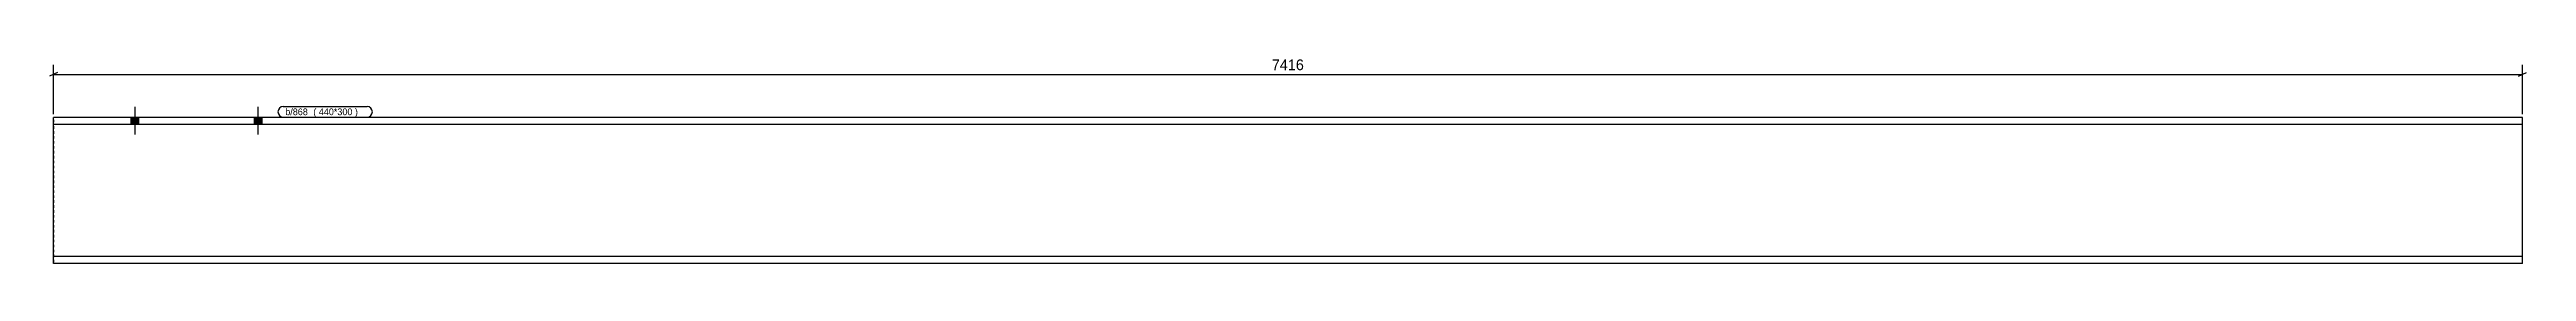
# Model space of a CAD drawing. Header units: millimetres. Extents: x 32 to 20128, y 32 to 653.
# Drawn here: x 12688 to 20128, y 32 to 653 of the extents above; entities that cross this region are included whole.
import ezdxf

# ---------------------------------------------------------------- set-up
doc = ezdxf.new("R2010")
doc.units = ezdxf.units.MM
doc.linetypes.add('DXK_LINE_DOT4', pattern=[0.9408, 0.4704, -0.4704])
doc.styles.add('Comic Sans MS', font='COMIC.TTF', dxfattribs={"height": 0.2})

msp = doc.modelspace()

# ---------------------------------------------------------------- hatches: boundary and pattern name
at = {"linetype": 'Continuous'}
for points in [[(12955.3, 472), (12932.3, 472), (12932.3, 451), (12955.3, 451)], [(12955.3, 472), (12932.3, 472), (12932.3, 451), (12955.3, 451)], [(13302.3, 451), (13325.3, 451), (13325.3, 472), (13302.3, 472)], [(13302.3, 451), (13325.3, 451), (13325.3, 472), (13302.3, 472)]]:
    msp.add_hatch(color=3, dxfattribs=at).paths.add_polyline_path(points)

# ---------------------------------------------------------------- linework, layer by layer
at = {"color": 8, "linetype": 'Continuous'}
for p, q in [((12712.1, 608), (12688.1, 596)), ((12700.1, 482), (12700.1, 630.4)), ((12700.1, 602), (20115.7, 602)), ((20103.7, 596), (20127.7, 608)), ((20115.7, 482), (20115.7, 630.4))]:
    msp.add_line(p, q, dxfattribs=at)
at = {"color": 7, "linetype": 'Continuous'}
for p, q in [((12700.1, 451), (12700.1, 472)), ((12700.1, 472), (12700.1, 472)), ((20115.7, 472), (12700.1, 472)), ((12700.1, 53), (12700.1, 451)), ((12700.1, 451), (12700.1, 451)), ((20115.7, 451), (12700.1, 451)), ((20115.7, 32), (20115.7, 472)), ((12700.1, 32), (12700.1, 53)), ((12700.1, 53), (12700.1, 53)), ((20115.7, 53), (12700.1, 53)), ((12700.1, 32), (12700.1, 32)), ((20115.7, 32), (12700.1, 32))]:
    msp.add_line(p, q, dxfattribs=at)
at = {"color": 7, "linetype": 'DXK_LINE_DOT4'}
for p, q in [((12700.1, 472), (12700.1, 451)), ((12700.1, 451), (12700.1, 451)), ((12700.1, 451), (12700.1, 53)), ((12700.1, 53), (12700.1, 53)), ((12700.1, 53), (12700.1, 32))]:
    msp.add_line(p, q, dxfattribs=at)
at = {"color": 3, "linetype": 'Continuous'}
for p, q in [((12932.3, 472), (12932.3, 451)), ((12932.3, 472), (12932.3, 451)), ((12943.8, 504.2), (12943.8, 421)), ((12943.8, 504.2), (12943.8, 421)), ((12955.3, 472), (12955.3, 451)), ((12955.3, 472), (12955.3, 451)), ((13302.3, 472), (13302.3, 451)), ((13302.3, 472), (13302.3, 451)), ((13313.8, 504.2), (13313.8, 421)), ((13313.8, 504.2), (13313.8, 421)), ((13325.3, 472), (13325.3, 451)), ((13325.3, 472), (13325.3, 451))]:
    msp.add_line(p, q, dxfattribs=at)

# ---------------------------------------------------------------- next in the draw order: wipeouts: each hides what was drawn before it
at = {"color": 0}
for points in [[(16463, 608), (16463, 652.8), (16352.8, 652.8), (16352.8, 608)], [(13474.4, 479), (13474.4, 499), (13396.1, 499), (13396.1, 479)]]:
    msp.add_wipeout(points, dxfattribs=at)

# ---------------------------------------------------------------- next in the draw order: texts
at = {"color": 3, "style": 'Comic Sans MS'}
msp.add_text('7416', height=32.38, dxfattribs=at).set_placement((16359.2, 614.4))

# ---------------------------------------------------------------- next in the draw order: wipeouts: each hides what was drawn before it
at = {"color": 0}
msp.add_wipeout([(13474.4, 479), (13474.4, 499), (13396.1, 499), (13396.1, 479)], dxfattribs=at)

# ---------------------------------------------------------------- next in the draw order: linework, layer by layer
at = {"color": 7, "linetype": 'Continuous'}
msp.add_arc((13390.1, 489), 16, 90, 270, dxfattribs=at)

# ---------------------------------------------------------------- next in the draw order: wipeouts: each hides what was drawn before it
at = {"color": 0}
msp.add_wipeout([(13635.8, 479), (13635.8, 499), (13480.4, 499), (13480.4, 479)], dxfattribs=at)

# ---------------------------------------------------------------- next in the draw order: wipeouts: each hides what was drawn before it
msp.add_wipeout([(13635.8, 479), (13635.8, 499), (13480.4, 499), (13480.4, 479)], dxfattribs=at)

# ---------------------------------------------------------------- next in the draw order: linework, layer by layer
at = {"color": 7, "linetype": 'Continuous'}
for p, q in [((13390.1, 505), (13641.8, 505)), ((13390.1, 473), (13641.8, 473))]:
    msp.add_line(p, q, dxfattribs=at)
msp.add_arc((13641.8, 489), 16, 270, 90, dxfattribs=at)

# ---------------------------------------------------------------- next in the draw order: texts
at = {"color": 3, "style": 'Comic Sans MS'}
for s, height, p in [('b/868', 20.23, (13396.1, 479)), ('(\xa0440*300\xa0) ', 20.234, (13480.4, 479))]:
    msp.add_text(s, height=height, dxfattribs=at).set_placement(p)

doc.saveas('drawing.dxf')
